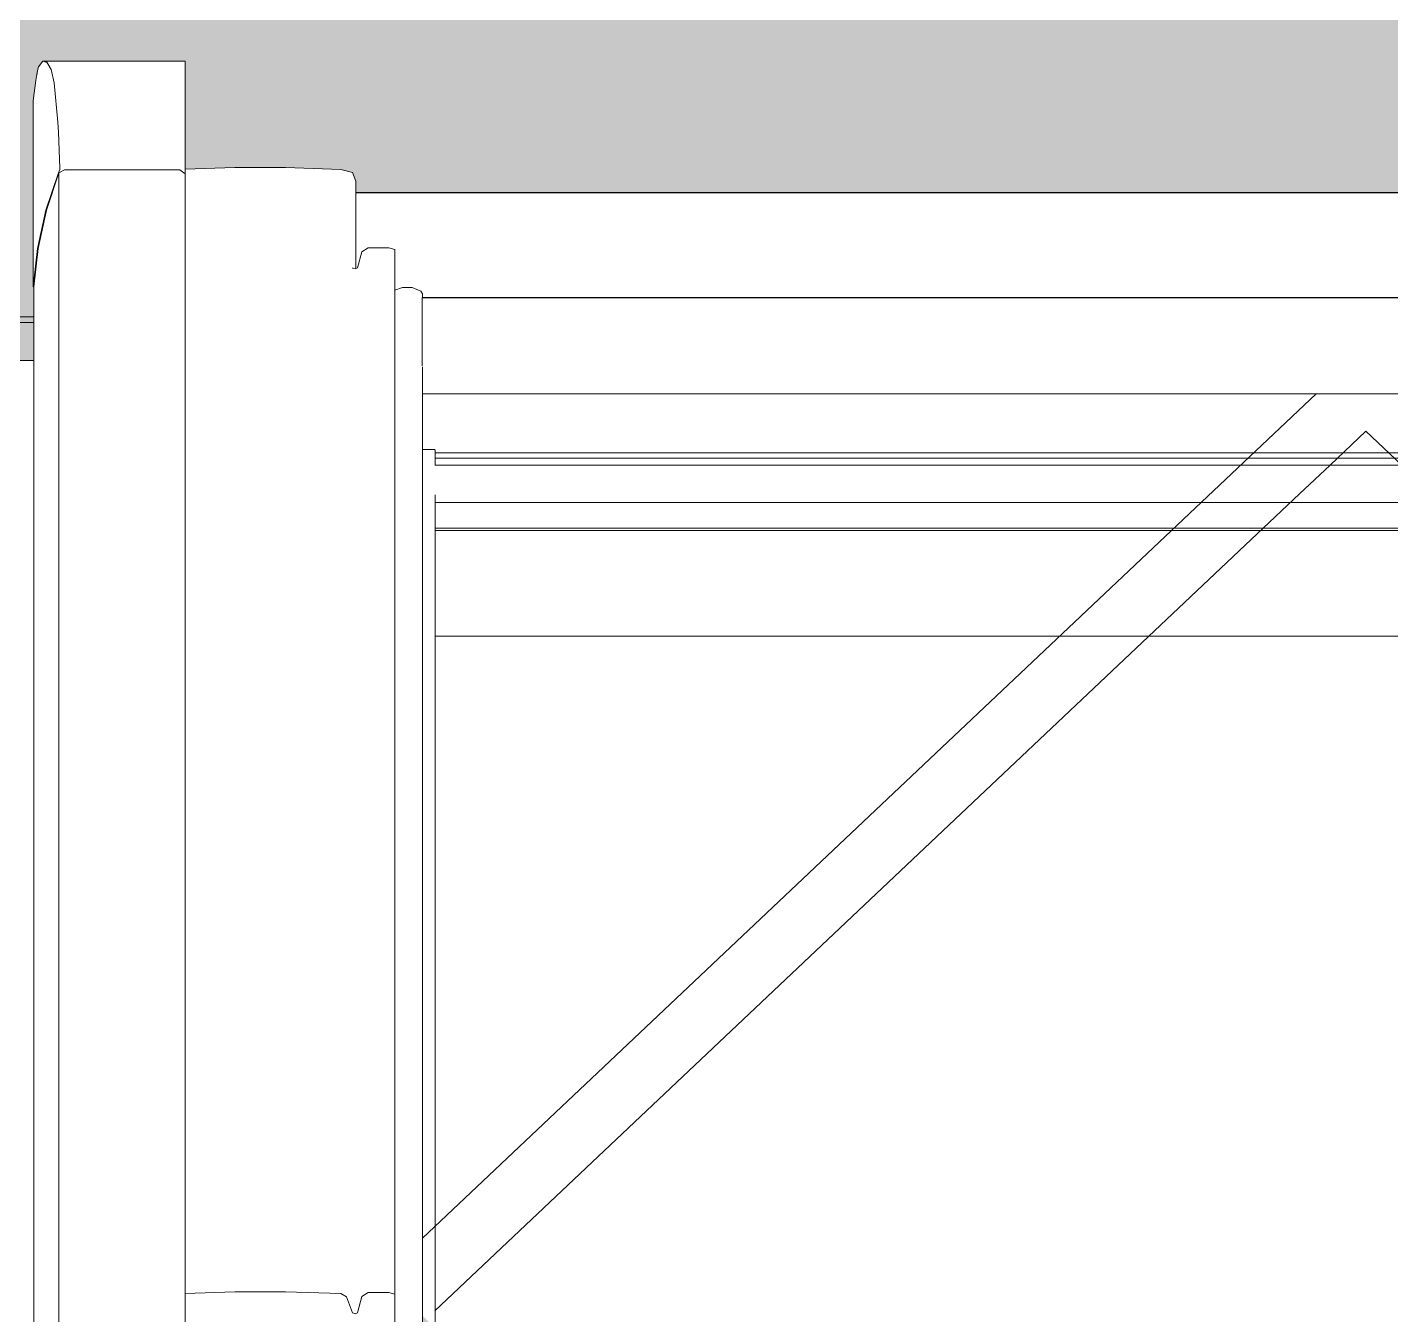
# Model space of a CAD drawing. Header units: metres. Extents: x -208 to 1512, y -277 to 123.
# Drawn here: x 842.3515 to 842.7871, y -2.5162 to -2.1051 of the extents above; entities that cross this region are included whole.
import ezdxf

# ---------------------------------------------------------------- set-up
doc = ezdxf.new("R2010")
doc.units = ezdxf.units.M
doc.header["$MEASUREMENT"] = 0
doc.linetypes.add('Wipeout_Contour', pattern=[1, 0, -1])
for name, color, linetype in [('325 Dachfenster', 7, 'Continuous'), ('330 Dachaufbau', 7, 'Continuous'), ('918 Lageplan Beschriftung.x', 7, 'Continuous')]:
    doc.layers.add(name, color=color, linetype=linetype)

# ---------------------------------------------------------------- blocks, each defined once
blk = doc.blocks.new('Dachfläche_60_5', base_point=(837.91228, -4.6))
at = {"layer": '330 Dachaufbau', "linetype": 'Continuous', "lineweight": 0, "true_color": 0x000000}
h = blk.add_hatch(color=18, dxfattribs=at)
h.paths.add_polyline_path([(844.09731, -4.5), (844.09716, -4.54333), (844.09697, -4.6), (844.22771, -4.6), (844.24327, 0.07), (843.21228, 0.07), (843.21228, -0.77152), (841.46228, -0.77152), (841.46228, 0.07), (840.45228, 0.07), (840.45228, -0.4), (840.76228, -0.4), (840.76228, -0.73528), (837.91228, -0.73528), (837.91228, -4.5)])
h.paths.add_polyline_path([(843.18728, -3.79873), (841.48728, -3.79873), (841.48728, -2.1975), (843.18728, -2.1975)], flags=0)
h.paths.add_polyline_path([(840.24913, -2.1975), (840.24913, -3.79873), (838.54913, -3.79873), (838.54913, -2.1975)], flags=0)
at = {"color": 254, "linetype": 'Wipeout_Contour', "lineweight": 0, "ltscale": 3369.361312}
blk.add_wipeout([(843.18728, -2.22224), (843.18728, -2.1975), (841.48728, -2.1975), (841.48728, -2.22224)], dxfattribs=at).dxf.layer = '330 Dachaufbau'
at = {"color": 254, "linetype": 'Wipeout_Contour', "lineweight": 0, "ltscale": 3369.361913}
blk.add_wipeout([(843.18728, -2.27528), (843.18728, -2.2576), (841.48728, -2.2576), (841.48728, -2.27528)], dxfattribs=at).dxf.layer = '330 Dachaufbau'
at = {"layer": '330 Dachaufbau', "color": 7, "linetype": 'Continuous', "lineweight": 18, "flags": 128}
for points in [[(843.18728, -2.1975), (841.48728, -2.1975)], [(841.48728, -2.27528), (843.18728, -2.27528)]]:
    blk.add_lwpolyline(points, dxfattribs=at)
at = {"color": 254, "linetype": 'Wipeout_Contour', "lineweight": 0, "ltscale": 3369.36163}
blk.add_wipeout([(843.18728, -2.2576), (843.18728, -2.22224), (841.48728, -2.22224), (841.48728, -2.2576)], dxfattribs=at).dxf.layer = '330 Dachaufbau'
blk = doc.blocks.new('VELUX SlopeRoofBundle[39]_5', base_point=(825.25728, 0))
at = {"color": 254, "linetype": 'Wipeout_Contour', "lineweight": 0, "ltscale": 3369.507709}
blk.add_wipeout([(842.3601, -2.1228), (842.36131, -2.13533), (842.40193, -2.13533), (842.40193, -2.1228)], dxfattribs=at).dxf.layer = '325 Dachfenster'
at = {"color": 254, "linetype": 'Wipeout_Contour', "lineweight": 0, "ltscale": 3369.626795}
blk.add_wipeout([(842.36143, -2.13852), (842.36143, -2.15157), (842.36185, -2.15046), (842.36194, -2.15004)], dxfattribs=at).dxf.layer = '325 Dachfenster'
at = {"color": 254, "linetype": 'Wipeout_Contour', "lineweight": 0, "ltscale": 4211.253442}
blk.add_wipeout([(842.33913, -2.22338), (842.35363, -2.22338), (842.35363, -2.21296), (842.35363, -2.21148), (842.33913, -2.21147)], dxfattribs=at).dxf.layer = '325 Dachfenster'
at = {"color": 254, "linetype": 'Wipeout_Contour', "lineweight": 0, "ltscale": 6742.257108}
blk.add_wipeout([(843.08063, -2.21235), (842.47763, -2.21235), (842.47763, -2.2132), (842.47773, -2.21347), (842.47773, -2.21425), (843.08053, -2.21425), (843.08053, -2.21347), (843.08063, -2.2132)], dxfattribs=at).dxf.layer = '325 Dachfenster'
at = {"color": 254, "linetype": 'Wipeout_Contour', "lineweight": 0, "ltscale": 3371.128845}
blk.add_wipeout([(842.47773, -2.2221), (842.47773, -2.22217), (843.08053, -2.22217), (843.08053, -2.2221)], dxfattribs=at).dxf.layer = '325 Dachfenster'
at = {"color": 254, "linetype": 'Wipeout_Contour', "lineweight": 0, "ltscale": 3369.656217}
blk.add_wipeout([(842.40193, -2.50942), (842.40193, -2.69331), (842.41783, -2.69331), (842.41783, -2.50891)], dxfattribs=at).dxf.layer = '325 Dachfenster'
at = {"color": 254, "linetype": 'Wipeout_Contour', "lineweight": 0, "ltscale": 3369.826829}
blk.add_wipeout([(842.45163, -2.50947), (842.45163, -2.69331), (842.45343, -2.69331), (842.45343, -2.51053)], dxfattribs=at).dxf.layer = '325 Dachfenster'
at = {"color": 254, "linetype": 'Wipeout_Contour', "lineweight": 0, "ltscale": 3371.128737}
blk.add_wipeout([(842.47763, -2.21235), (843.08063, -2.21235), (843.08063, -2.2115), (842.47763, -2.2115)], dxfattribs=at).dxf.layer = '325 Dachfenster'
at = {"color": 254, "linetype": 'Wipeout_Contour', "lineweight": 0, "ltscale": 3371.12883}
blk.add_wipeout([(842.47773, -2.21934), (842.47773, -2.2221), (843.08053, -2.2221), (843.08053, -2.21934)], dxfattribs=at).dxf.layer = '325 Dachfenster'
at = {"color": 254, "linetype": 'Wipeout_Contour', "lineweight": 0, "ltscale": 8421.070178}
blk.add_wipeout([(842.33913, -2.22338), (842.33913, -2.84047), (842.35151, -2.84047), (842.35153, -2.79316), (842.35153, -2.77719), (842.35283, -2.76329), (842.35343, -2.76014), (842.35343, -2.76012), (842.35363, -2.75824), (842.35363, -2.22338)], dxfattribs=at).dxf.layer = '325 Dachfenster'
at = {"color": 254, "linetype": 'Wipeout_Contour', "lineweight": 0, "ltscale": 3369.788017}
blk.add_wipeout([(842.45163, -2.50947), (842.43403, -2.50891), (842.43403, -2.69331), (842.45163, -2.69331)], dxfattribs=at).dxf.layer = '325 Dachfenster'
at = {"color": 254, "linetype": 'Wipeout_Contour', "lineweight": 0, "ltscale": 3371.128706}
blk.add_wipeout([(842.47763, -2.20648), (842.47763, -2.2115), (843.08063, -2.2115), (843.08063, -2.20648)], dxfattribs=at).dxf.layer = '325 Dachfenster'
at = {"color": 254, "linetype": 'Wipeout_Contour', "lineweight": 0, "ltscale": 3371.128767}
blk.add_wipeout([(842.47773, -2.21531), (843.08053, -2.21531), (843.08053, -2.21425), (842.47773, -2.21425)], dxfattribs=at).dxf.layer = '325 Dachfenster'
at = {"color": 254, "linetype": 'Wipeout_Contour', "lineweight": 0, "ltscale": 3369.720408}
blk.add_wipeout([(842.41783, -2.50891), (842.41783, -2.69331), (842.43403, -2.69331), (842.43403, -2.50891)], dxfattribs=at).dxf.layer = '325 Dachfenster'
at = {"color": 254, "linetype": 'Wipeout_Contour', "lineweight": 0, "ltscale": 3369.834504}
blk.add_wipeout([(842.45343, -2.51053), (842.45343, -2.69331), (842.45543, -2.69331), (842.45543, -2.51569)], dxfattribs=at).dxf.layer = '325 Dachfenster'
at = {"color": 254, "linetype": 'Wipeout_Contour', "lineweight": 0, "ltscale": 3369.653216}
blk.add_wipeout([(842.40193, -2.50942), (842.41783, -2.50891), (842.41783, -2.17519), (842.40193, -2.1757)], dxfattribs=at).dxf.layer = '325 Dachfenster'
at = {"color": 254, "linetype": 'Wipeout_Contour', "lineweight": 0, "ltscale": 3371.128776}
blk.add_wipeout([(842.47773, -2.21595), (843.08053, -2.21595), (843.08053, -2.21531), (842.47773, -2.21531)], dxfattribs=at).dxf.layer = '325 Dachfenster'
at = {"color": 254, "linetype": 'Wipeout_Contour', "lineweight": 0, "ltscale": 3369.843253}
blk.add_wipeout([(842.45623, -2.51591), (842.45623, -2.69331), (842.45703, -2.69331), (842.45703, -2.51562)], dxfattribs=at).dxf.layer = '325 Dachfenster'
at = {"color": 254, "linetype": 'Wipeout_Contour', "lineweight": 0, "ltscale": 3371.128801}
blk.add_wipeout([(842.47773, -2.21934), (843.08053, -2.21934), (843.08053, -2.21666), (842.47773, -2.21666)], dxfattribs=at).dxf.layer = '325 Dachfenster'
at = {"color": 254, "linetype": 'Wipeout_Contour', "lineweight": 0, "ltscale": 3369.840052}
blk.add_wipeout([(842.45543, -2.51569), (842.45543, -2.69331), (842.45623, -2.69331), (842.45623, -2.51591)], dxfattribs=at).dxf.layer = '325 Dachfenster'
at = {"color": 254, "linetype": 'Wipeout_Contour', "lineweight": 0, "ltscale": 3371.128783}
blk.add_wipeout([(842.47773, -2.21666), (843.08053, -2.21666), (843.08053, -2.21595), (842.47773, -2.21595)], dxfattribs=at).dxf.layer = '325 Dachfenster'
at = {"color": 254, "linetype": 'Wipeout_Contour', "lineweight": 0, "ltscale": 3369.847503}
blk.add_wipeout([(842.45703, -2.51562), (842.45703, -2.69331), (842.45833, -2.69331), (842.45833, -2.51046)], dxfattribs=at).dxf.layer = '325 Dachfenster'
at = {"color": 254, "linetype": 'Wipeout_Contour', "lineweight": 0, "ltscale": 3369.831446}
blk.add_wipeout([(842.45343, -2.17681), (842.45343, -2.51053), (842.45543, -2.51569), (842.45543, -2.18197)], dxfattribs=at).dxf.layer = '325 Dachfenster'
at = {"color": 254, "linetype": 'Wipeout_Contour', "lineweight": 0, "ltscale": 3369.871609}
blk.add_wipeout([(842.46043, -2.50919), (842.46043, -2.69331), (842.46703, -2.69331), (842.46703, -2.50919)], dxfattribs=at).dxf.layer = '325 Dachfenster'
at = {"color": 254, "linetype": 'Wipeout_Contour', "lineweight": 0, "ltscale": 3369.785015}
blk.add_wipeout([(842.43403, -2.50891), (842.45163, -2.50947), (842.45163, -2.17575), (842.43403, -2.17519)], dxfattribs=at).dxf.layer = '325 Dachfenster'
at = {"color": 254, "linetype": 'Wipeout_Contour', "lineweight": 0, "ltscale": 3369.85423}
blk.add_wipeout([(842.45833, -2.51046), (842.45833, -2.69331), (842.46043, -2.69331), (842.46043, -2.50919)], dxfattribs=at).dxf.layer = '325 Dachfenster'
at = {"color": 254, "linetype": 'Wipeout_Contour', "lineweight": 0, "ltscale": 3369.888617}
blk.add_wipeout([(842.46703, -2.50919), (842.46703, -2.69331), (842.46893, -2.69331), (842.46893, -2.50968)], dxfattribs=at).dxf.layer = '325 Dachfenster'
at = {"color": 254, "linetype": 'Wipeout_Contour', "lineweight": 0, "ltscale": 3369.717416}
blk.add_wipeout([(842.41783, -2.17519), (842.41783, -2.50891), (842.43403, -2.50891), (842.43403, -2.17519)], dxfattribs=at).dxf.layer = '325 Dachfenster'
at = {"color": 254, "linetype": 'Wipeout_Contour', "lineweight": 0, "ltscale": 3369.823823}
blk.add_wipeout([(842.45163, -2.17575), (842.45163, -2.50947), (842.45343, -2.51053), (842.45343, -2.17681)], dxfattribs=at).dxf.layer = '325 Dachfenster'
at = {"color": 254, "linetype": 'Wipeout_Contour', "lineweight": 0, "ltscale": 3369.885355}
blk.add_wipeout([(842.46703, -2.1755), (842.46703, -2.50919), (842.46893, -2.50968), (842.46893, -2.176)], dxfattribs=at).dxf.layer = '325 Dachfenster'
at = {"color": 254, "linetype": 'Wipeout_Contour', "lineweight": 0, "ltscale": 3369.651207}
blk.add_wipeout([(842.40193, -2.1757), (842.41783, -2.17519), (842.41783, -2.14987), (842.40193, -2.15039)], dxfattribs=at).dxf.layer = '325 Dachfenster'
at = {"color": 254, "linetype": 'Wipeout_Contour', "lineweight": 0, "ltscale": 5055.501614}
blk.add_wipeout([(842.45543, -2.51569), (842.45623, -2.51591), (842.45623, -2.18222), (842.45553, -2.18204), (842.45553, -2.182), (842.45543, -2.18197)], dxfattribs=at).dxf.layer = '325 Dachfenster'
at = {"layer": '325 Dachfenster', "linetype": 'Continuous', "lineweight": 0, "flags": 128}
blk.add_lwpolyline([(842.45343, -2.51053), (842.45163, -2.50947)], dxfattribs=at)
at = {"color": 254, "linetype": 'Wipeout_Contour', "lineweight": 0, "ltscale": 11796.259706}
blk.add_wipeout([(842.35343, -2.18793), (842.35363, -2.18808), (842.35363, -2.18793), (842.35493, -2.17569), (842.35763, -2.16352), (842.36163, -2.15157), (842.36343, -2.15061), (842.40023, -2.15061), (842.40193, -2.15186), (842.40193, -2.15046), (842.36185, -2.15046), (842.36143, -2.15157), (842.35743, -2.16352), (842.35473, -2.17569)], dxfattribs=at).dxf.layer = '325 Dachfenster'
at = {"color": 254, "linetype": 'Wipeout_Contour', "lineweight": 0, "ltscale": 3369.715428}
blk.add_wipeout([(842.41783, -2.17519), (842.43403, -2.17519), (842.43403, -2.14987), (842.41783, -2.14987)], dxfattribs=at).dxf.layer = '325 Dachfenster'
at = {"color": 254, "linetype": 'Wipeout_Contour', "lineweight": 0, "ltscale": 3369.840283}
blk.add_wipeout([(842.45623, -2.18222), (842.45623, -2.51591), (842.45703, -2.51562), (842.45703, -2.18194)], dxfattribs=at).dxf.layer = '325 Dachfenster'
at = {"color": 254, "linetype": 'Wipeout_Contour', "lineweight": 0, "ltscale": 4211.693167}
blk.add_wipeout([(842.3542, -2.12203), (842.35343, -2.12852), (842.35343, -2.18793), (842.35473, -2.17569), (842.35473, -2.11886)], dxfattribs=at).dxf.layer = '325 Dachfenster'
at = {"color": 254, "linetype": 'Wipeout_Contour', "lineweight": 0, "ltscale": 3369.844485}
blk.add_wipeout([(842.45703, -2.18194), (842.45703, -2.51562), (842.45833, -2.51046), (842.45833, -2.17678)], dxfattribs=at).dxf.layer = '325 Dachfenster'
at = {"layer": '325 Dachfenster', "linetype": 'Continuous', "lineweight": 0, "flags": 128}
for points in [[(842.45543, -2.51569), (842.45343, -2.51053)], [(842.45623, -2.51591), (842.45543, -2.51569)], [(842.45703, -2.51562), (842.45623, -2.51591)]]:
    blk.add_lwpolyline(points, dxfattribs=at)
at = {"color": 254, "linetype": 'Wipeout_Contour', "lineweight": 0, "ltscale": 5054.374295}
blk.add_wipeout([(842.35473, -2.17569), (842.35743, -2.16352), (842.35743, -2.11619), (842.35643, -2.11589), (842.35513, -2.11774), (842.35473, -2.11886)], dxfattribs=at).dxf.layer = '325 Dachfenster'
at = {"color": 254, "linetype": 'Wipeout_Contour', "lineweight": 0, "ltscale": 2527.866235}
blk.add_wipeout([(842.45163, -2.15044), (842.45163, -2.17575), (842.45543, -2.1515)], dxfattribs=at).dxf.layer = '325 Dachfenster'
at = {"color": 254, "linetype": 'Wipeout_Contour', "lineweight": 0, "ltscale": 3369.851262}
blk.add_wipeout([(842.45833, -2.17678), (842.45833, -2.51046), (842.46043, -2.50919), (842.46043, -2.1755)], dxfattribs=at).dxf.layer = '325 Dachfenster'
at = {"color": 254, "linetype": 'Wipeout_Contour', "lineweight": 0, "ltscale": 6738.759513}
blk.add_wipeout([(842.35743, -2.11619), (842.35743, -2.16352), (842.36143, -2.15157), (842.36143, -2.13852), (842.36131, -2.13533), (842.3601, -2.1228), (842.35914, -2.11859), (842.35773, -2.11624)], dxfattribs=at).dxf.layer = '325 Dachfenster'
at = {"color": 254, "linetype": 'Wipeout_Contour', "lineweight": 0, "ltscale": 2527.396773}
blk.add_wipeout([(842.45543, -2.1515), (842.45163, -2.17575), (842.45343, -2.17681)], dxfattribs=at).dxf.layer = '325 Dachfenster'
at = {"color": 254, "linetype": 'Wipeout_Contour', "lineweight": 0, "ltscale": 4211.447126}
blk.add_wipeout([(842.35363, -2.18793), (842.35363, -2.75824), (842.35473, -2.74788), (842.35493, -2.74698), (842.35493, -2.17569)], dxfattribs=at).dxf.layer = '325 Dachfenster'
at = {"color": 254, "linetype": 'Wipeout_Contour', "lineweight": 0, "ltscale": 3369.868689}
blk.add_wipeout([(842.46703, -2.1755), (842.46043, -2.1755), (842.46043, -2.50919), (842.46703, -2.50919)], dxfattribs=at).dxf.layer = '325 Dachfenster'
at = {"layer": '325 Dachfenster', "linetype": 'Continuous', "lineweight": 0, "flags": 128}
for points in [[(842.45833, -2.51046), (842.45703, -2.51562)], [(842.46043, -2.50919), (842.45833, -2.51046)]]:
    blk.add_lwpolyline(points, dxfattribs=at)
at = {"color": 254, "linetype": 'Wipeout_Contour', "lineweight": 0, "ltscale": 4212.339864}
blk.add_wipeout([(842.35643, -2.11589), (842.35743, -2.11619), (842.35773, -2.11624), (842.40193, -2.11624), (842.40193, -2.11589)], dxfattribs=at).dxf.layer = '325 Dachfenster'
at = {"color": 254, "linetype": 'Wipeout_Contour', "lineweight": 0, "ltscale": 3369.511873}
blk.add_wipeout([(842.40193, -2.11859), (842.35914, -2.11859), (842.3601, -2.1228), (842.40193, -2.1228)], dxfattribs=at).dxf.layer = '325 Dachfenster'
at = {"color": 254, "linetype": 'Wipeout_Contour', "lineweight": 0, "ltscale": 4212.383544}
blk.add_wipeout([(842.40193, -2.13533), (842.36131, -2.13533), (842.36143, -2.13852), (842.36194, -2.15004), (842.40193, -2.15004)], dxfattribs=at).dxf.layer = '325 Dachfenster'
at = {"color": 254, "linetype": 'Wipeout_Contour', "lineweight": 0, "ltscale": 3369.498802}
blk.add_wipeout([(842.45343, -2.17681), (842.45543, -2.1819), (842.45643, -2.15426), (842.45543, -2.1515)], dxfattribs=at).dxf.layer = '325 Dachfenster'
at = {"color": 254, "linetype": 'Wipeout_Contour', "lineweight": 0, "ltscale": 4211.37786}
blk.add_wipeout([(842.35763, -2.16352), (842.35493, -2.17569), (842.35493, -2.74698), (842.35743, -2.73571), (842.35763, -2.73511)], dxfattribs=at).dxf.layer = '325 Dachfenster'
at = {"color": 254, "linetype": 'Wipeout_Contour', "lineweight": 0, "ltscale": 11798.952638}
blk.add_wipeout([(842.46893, -2.18441), (842.46893, -2.18898), (842.47133, -2.18816), (842.47443, -2.18823), (842.47723, -2.18936), (842.47773, -2.19021), (842.47773, -2.19134), (843.08053, -2.19134), (843.08053, -2.19021), (843.08103, -2.18936), (843.08383, -2.18823), (843.08693, -2.18816), (843.08933, -2.18898), (843.08933, -2.18441)], dxfattribs=at).dxf.layer = '325 Dachfenster'
at = {"layer": '325 Dachfenster', "linetype": 'Continuous', "lineweight": 0, "flags": 128}
for points in [[(842.35343, -2.12852), (842.35343, -2.18793)], [(842.35343, -2.18793), (842.35363, -2.18808)], [(842.35363, -2.18793), (842.35363, -2.75824)], [(842.35363, -2.21148), (842.33913, -2.21147), (842.32463, -2.21148)]]:
    blk.add_lwpolyline(points, dxfattribs=at)
at = {"color": 254, "linetype": 'Wipeout_Contour', "lineweight": 0, "ltscale": 3369.500131}
blk.add_wipeout([(842.40193, -2.11624), (842.35773, -2.11624), (842.35914, -2.11859), (842.40193, -2.11859)], dxfattribs=at).dxf.layer = '325 Dachfenster'
at = {"color": 254, "linetype": 'Wipeout_Contour', "lineweight": 0, "ltscale": 3369.537125}
blk.add_wipeout([(842.36194, -2.15004), (842.36185, -2.15046), (842.40193, -2.15046), (842.40193, -2.15004)], dxfattribs=at).dxf.layer = '325 Dachfenster'
at = {"color": 254, "linetype": 'Wipeout_Contour', "lineweight": 0, "ltscale": 3369.783005}
blk.add_wipeout([(842.43403, -2.14987), (842.43403, -2.17519), (842.45163, -2.17575), (842.45163, -2.15044)], dxfattribs=at).dxf.layer = '325 Dachfenster'
at = {"color": 254, "linetype": 'Wipeout_Contour', "lineweight": 0, "ltscale": 5897.68986}
blk.add_wipeout([(842.45543, -2.1819), (842.45546, -2.18198), (842.45553, -2.182), (842.45553, -2.18204), (842.45623, -2.18222), (842.45643, -2.18215), (842.45643, -2.15426)], dxfattribs=at).dxf.layer = '325 Dachfenster'
at = {"color": 254, "linetype": 'Wipeout_Contour', "lineweight": 0, "ltscale": 3369.895341}
blk.add_wipeout([(842.46893, -2.18898), (842.46893, -2.69331), (842.47133, -2.69331), (842.47133, -2.18816)], dxfattribs=at).dxf.layer = '325 Dachfenster'
at = {"color": 254, "linetype": 'Wipeout_Contour', "lineweight": 0, "ltscale": 3371.12858}
blk.add_wipeout([(842.47763, -2.20216), (843.08063, -2.20216), (843.08063, -2.19156), (842.47763, -2.19156)], dxfattribs=at).dxf.layer = '325 Dachfenster'
at = {"layer": '325 Dachfenster', "linetype": 'Continuous', "lineweight": 0, "flags": 128}
for points in [[(842.35643, -2.11589), (842.40193, -2.11589)], [(842.45643, -2.15426), (842.45543, -2.1515)], [(842.46893, -2.50968), (842.46703, -2.50919), (842.46043, -2.50919)]]:
    blk.add_lwpolyline(points, dxfattribs=at)
at = {"color": 254, "linetype": 'Wipeout_Contour', "lineweight": 0, "ltscale": 4211.371002}
blk.add_wipeout([(842.36163, -2.15157), (842.35763, -2.16352), (842.35763, -2.73511), (842.36143, -2.72376), (842.36163, -2.72323)], dxfattribs=at).dxf.layer = '325 Dachfenster'
at = {"color": 254, "linetype": 'Wipeout_Contour', "lineweight": 0, "ltscale": 3371.128239}
blk.add_wipeout([(842.45643, -2.1579), (842.45643, -2.16985), (843.10183, -2.16985), (843.10183, -2.1579)], dxfattribs=at).dxf.layer = '325 Dachfenster'
at = {"color": 254, "linetype": 'Wipeout_Contour', "lineweight": 0, "ltscale": 3368.862149}
blk.add_wipeout([(842.45543, -2.1819), (842.45343, -2.17681), (842.45543, -2.18197), (842.45546, -2.18198)], dxfattribs=at).dxf.layer = '325 Dachfenster'
at = {"color": 254, "linetype": 'Wipeout_Contour', "lineweight": 0, "ltscale": 3371.128523}
blk.add_wipeout([(842.47763, -2.19156), (843.08063, -2.19156), (843.08063, -2.19134), (842.47763, -2.19134)], dxfattribs=at).dxf.layer = '325 Dachfenster'
at = {"color": 254, "linetype": 'Wipeout_Contour', "lineweight": 0, "ltscale": 3371.128658}
blk.add_wipeout([(842.47763, -2.20648), (843.08063, -2.20648), (843.08063, -2.20216), (842.47763, -2.20216)], dxfattribs=at).dxf.layer = '325 Dachfenster'
at = {"color": 254, "linetype": 'Wipeout_Contour', "lineweight": 0, "ltscale": 5054.876366}
blk.add_wipeout([(842.36343, -2.15061), (842.36163, -2.15157), (842.36163, -2.72323), (842.36188, -2.72258), (842.36197, -2.72249), (842.36343, -2.72249)], dxfattribs=at).dxf.layer = '325 Dachfenster'
at = {"color": 254, "linetype": 'Wipeout_Contour', "lineweight": 0, "ltscale": 3371.128177}
blk.add_wipeout([(843.10183, -2.15783), (842.45643, -2.15783), (842.45643, -2.1579), (843.10183, -2.1579)], dxfattribs=at).dxf.layer = '325 Dachfenster'
at = {"color": 254, "linetype": 'Wipeout_Contour', "lineweight": 0, "ltscale": 13484.513861}
blk.add_wipeout([(843.10183, -2.16985), (842.45643, -2.16985), (842.45643, -2.18215), (842.45703, -2.18194), (842.45833, -2.17678), (842.46043, -2.1755), (842.46703, -2.1755), (842.46893, -2.176), (842.46893, -2.18441), (843.08933, -2.18441), (843.08933, -2.176), (843.09123, -2.1755), (843.09783, -2.1755), (843.09993, -2.17678), (843.10123, -2.18194), (843.10183, -2.18215)], dxfattribs=at).dxf.layer = '325 Dachfenster'
at = {"color": 254, "linetype": 'Wipeout_Contour', "lineweight": 0, "ltscale": 6738.242698}
blk.add_wipeout([(842.47723, -2.18936), (842.47723, -2.69331), (842.47773, -2.69331), (842.47773, -2.21347), (842.47763, -2.2132), (842.47763, -2.19134), (842.47773, -2.19134), (842.47773, -2.19021)], dxfattribs=at).dxf.layer = '325 Dachfenster'
at = {"layer": '325 Dachfenster', "linetype": 'Continuous', "lineweight": 0, "flags": 128}
for points in [[(842.45643, -2.18215), (842.45643, -2.15426)], [(842.45643, -2.15783), (843.10183, -2.15783)], [(842.45703, -2.18194), (842.45833, -2.17678)], [(842.45833, -2.17678), (842.46043, -2.1755)], [(842.46043, -2.1755), (842.46703, -2.1755), (842.46893, -2.176)], [(842.46893, -2.176), (842.46893, -2.50968), (842.46893, -2.69331)], [(842.45546, -2.18198), (842.45543, -2.1819)], [(842.45553, -2.182), (842.45553, -2.18204)], [(842.45553, -2.18204), (842.45623, -2.18222)], [(842.45623, -2.18222), (842.45703, -2.18194)]]:
    blk.add_lwpolyline(points, dxfattribs=at)
at = {"color": 254, "linetype": 'Wipeout_Contour', "lineweight": 0, "ltscale": 3369.542217}
blk.add_wipeout([(842.36343, -2.72249), (842.40023, -2.72249), (842.40023, -2.15061), (842.36343, -2.15061)], dxfattribs=at).dxf.layer = '325 Dachfenster'
at = {"color": 254, "linetype": 'Wipeout_Contour', "lineweight": 0, "ltscale": 3369.918226}
blk.add_wipeout([(842.47443, -2.18823), (842.47443, -2.69331), (842.47723, -2.69331), (842.47723, -2.18936)], dxfattribs=at).dxf.layer = '325 Dachfenster'
at = {"layer": '325 Dachfenster', "linetype": 'Continuous', "lineweight": 0, "flags": 128}
for points in [[(842.35343, -2.12852), (842.3542, -2.12203), (842.35473, -2.11886), (842.35513, -2.11774), (842.35643, -2.11589), (842.35743, -2.11619), (842.35773, -2.11624), (842.35914, -2.11859), (842.3601, -2.1228), (842.36131, -2.13533), (842.36143, -2.13852), (842.36194, -2.15004)], [(842.36185, -2.15046), (842.36143, -2.15157), (842.35743, -2.16352), (842.35473, -2.17569), (842.35343, -2.18793)], [(842.35363, -2.18793), (842.35493, -2.17569), (842.35763, -2.16352), (842.36163, -2.15157)], [(842.36163, -2.15157), (842.36343, -2.15061)], [(842.36163, -2.15157), (842.36163, -2.72323)], [(842.36185, -2.15046), (842.36194, -2.15004)], [(842.47773, -2.19021), (842.47723, -2.18936)], [(842.47773, -2.19021), (842.47773, -2.19134)], [(842.47763, -2.19134), (842.47763, -2.19156)], [(842.47763, -2.19134), (843.08063, -2.19134)], [(842.47763, -2.19156), (842.47763, -2.20216), (842.47763, -2.20648), (842.47763, -2.2115), (842.47763, -2.21235), (842.47763, -2.2132)]]:
    blk.add_lwpolyline(points, dxfattribs=at)
at = {"color": 254, "linetype": 'Wipeout_Contour', "lineweight": 0, "ltscale": 3369.619229}
blk.add_wipeout([(842.40023, -2.15061), (842.40023, -2.72249), (842.40193, -2.72249), (842.40193, -2.15186)], dxfattribs=at).dxf.layer = '325 Dachfenster'
at = {"color": 254, "linetype": 'Wipeout_Contour', "lineweight": 0, "ltscale": 3369.906421}
blk.add_wipeout([(842.47133, -2.18816), (842.47133, -2.69331), (842.47443, -2.69331), (842.47443, -2.18823)], dxfattribs=at).dxf.layer = '325 Dachfenster'
at = {"color": 254, "linetype": 'Wipeout_Contour', "lineweight": 0, "ltscale": 2528.227236}
blk.add_wipeout([(842.47773, -2.22217), (842.47773, -2.49183), (842.76326, -2.22217)], dxfattribs=at).dxf.layer = '325 Dachfenster'
at = {"layer": '325 Dachfenster', "linetype": 'Continuous', "lineweight": 0, "flags": 128}
for points in [[(842.40193, -2.15004), (842.40193, -2.13533), (842.40193, -2.1228), (842.40193, -2.11859), (842.40193, -2.11624), (842.40193, -2.11589)], [(842.36343, -2.15061), (842.40023, -2.15061)], [(842.40023, -2.15061), (842.40193, -2.15186)], [(842.45543, -2.1515), (842.45163, -2.15044), (842.43403, -2.14987), (842.41783, -2.14987), (842.40193, -2.15039)], [(842.40193, -2.15046), (842.40193, -2.15004)], [(842.40193, -2.15186), (842.40193, -2.15046)], [(842.40193, -2.15186), (842.40193, -2.72249)], [(842.47133, -2.18816), (842.46893, -2.18898)], [(842.47443, -2.18823), (842.47133, -2.18816)], [(842.47723, -2.18936), (842.47443, -2.18823)], [(842.45163, -2.50947), (842.43403, -2.50891), (842.41783, -2.50891), (842.40193, -2.50942)]]:
    blk.add_lwpolyline(points, dxfattribs=at)
at = {"color": 254, "linetype": 'Wipeout_Contour', "lineweight": 0, "ltscale": 6742.264501}
blk.add_wipeout([(842.47773, -2.49183), (842.47773, -2.51658), (842.66487, -2.69331), (842.89339, -2.69331), (843.08053, -2.51658), (843.08053, -2.49183), (842.79501, -2.22217), (842.76326, -2.22217)], dxfattribs=at).dxf.layer = '325 Dachfenster'
at = {"layer": '325 Dachfenster', "linetype": 'Continuous', "lineweight": 0, "flags": 128}
for points in [[(842.47773, -2.21347), (842.47773, -2.69331)], [(842.47773, -2.2221), (843.08053, -2.2221)], [(842.76326, -2.22217), (842.47773, -2.49183)], [(842.47773, -2.22217), (843.08053, -2.22217)], [(842.77913, -2.23405), (842.76768, -2.24487), (842.75794, -2.25406), (842.4817, -2.51496)], [(842.77913, -2.23405), (842.79059, -2.24487), (842.80032, -2.25406), (843.07657, -2.51496)], [(842.47773, -2.23992), (842.48163, -2.23992)], [(842.48163, -2.23992), (842.48183, -2.24013)], [(842.48183, -2.24013), (842.48183, -2.24487)], [(842.48183, -2.24098), (843.07643, -2.24098)], [(842.48183, -2.24268), (843.07643, -2.24268)], [(842.4817, -2.24487), (843.07657, -2.24487)], [(842.48183, -2.25435), (842.48183, -2.69331)], [(842.48183, -2.25689), (843.07643, -2.25689)], [(842.48183, -2.26502), (843.07643, -2.26502)], [(842.48183, -2.2658), (843.07643, -2.2658)], [(842.48183, -2.29953), (843.07643, -2.29953)]]:
    blk.add_lwpolyline(points, dxfattribs=at)
blk = doc.blocks.new('Dachfläche_70_5', base_point=(843.22913, -2.19932))
at = {"layer": '325 Dachfenster', "color": 7, "linetype": 'Continuous', "lineweight": 13, "true_color": 0xf4f4f4, "flags": 128}
for points in [[(842.32463, -2.19932), (842.35363, -2.19932)], [(843.07643, -2.31926), (842.48183, -2.31926)], [(842.48183, -2.3636), (843.07643, -2.3636)]]:
    blk.add_lwpolyline(points, dxfattribs=at)
at = {"layer": '325 Dachfenster', "linetype": 'Continuous', "lineweight": 0}
blk.add_blockref('VELUX SlopeRoofBundle[39]_5', (825.25728, 0), dxfattribs=at)

msp = doc.modelspace()

# ---------------------------------------------------------------- block references
at = {"layer": '330 Dachaufbau', "color": 7, "linetype": 'Continuous', "lineweight": 18}
msp.add_blockref('Dachfläche_60_5', (837.91228, -4.6), dxfattribs=at)

# ---------------------------------------------------------------- next in the draw order: hatches: boundary and pattern name
at = {"layer": '918 Lageplan Beschriftung.x', "linetype": 'Continuous', "lineweight": 0, "true_color": 0x3f0000}
msp.add_hatch(color=18, dxfattribs=at).paths.add_polyline_path([(825.31254, -15.07), (830.63228, -15.07), (830.63228, -15.97), (838.86228, -15.97), (838.86228, -15.07), (844.19207, -15.07), (844.24254, 0.07), (838.34728, 0.07), (838.34728, 0.8), (831.14728, 0.8), (831.14728, 0.07), (825.25702, 0.07)])

# ---------------------------------------------------------------- next in the draw order: block references
at = {"layer": '325 Dachfenster', "color": 7, "linetype": 'Continuous', "lineweight": 13, "true_color": 0xf4f4f4}
msp.add_blockref('Dachfläche_70_5', (843.22913, -2.19932), dxfattribs=at)

doc.saveas('drawing.dxf')
